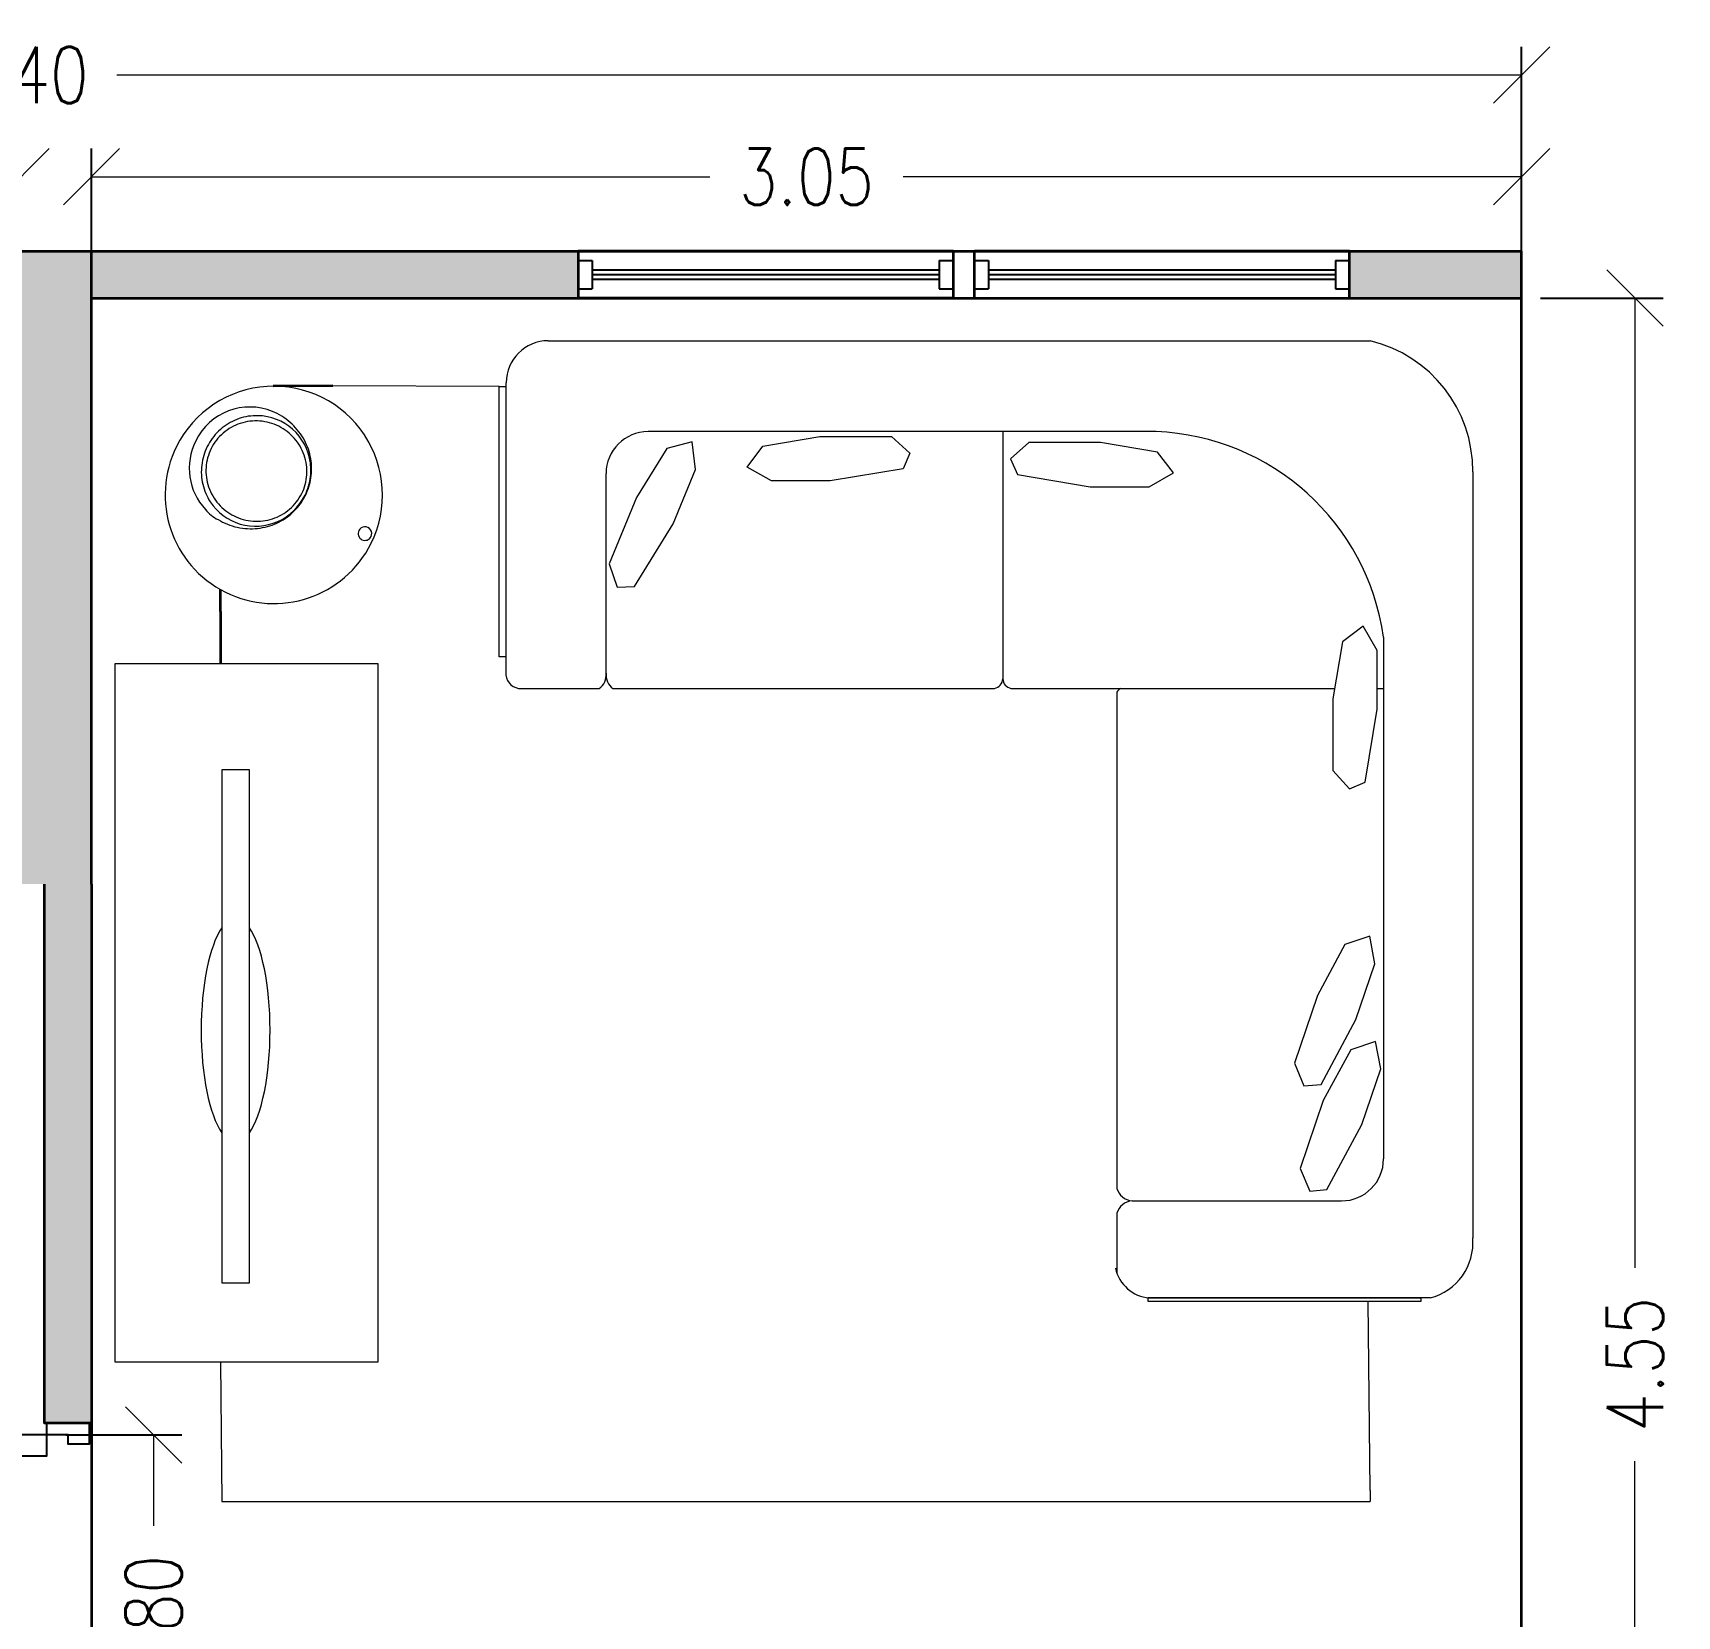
# Model space of a CAD drawing. Header units: inches. Extents: x 46.4 to 62.5, y 75.5 to 86.
# Drawn here: x 50.064 to 53.571, y 82.529 to 85.907 of the extents above; entities that cross this region are included whole.
import ezdxf

# ---------------------------------------------------------------- set-up
doc = ezdxf.new("R2010")
doc.units = ezdxf.units.IN
doc.header["$MEASUREMENT"] = 0
doc.linetypes.add('HIDDEN', pattern=[0.375, 0.25, -0.125])
doc.layers.get('DEFPOINTS').update_dxf_attribs({"color": 210})
for name, color, linetype, lineweight in [('A-ANNO-DIMS', 253, 'Continuous', 20), ('A-DOOR-FULL', 4, 'Continuous', 25), ('A-FLOR-LEVL', 7, 'Continuous', 35), ('A-FLOR-OVHD', 3, 'HIDDEN', 18), ('A-FURNITURE', 7, 'Continuous', 20), ('A-GLAZ-FULL', 4, 'Continuous', 25), ('A-WALL-FULL-EXTR', 7, 'Continuous', 35), ('A-WALL-FULL-INTR', 7, 'Continuous', 35)]:
    doc.layers.add(name, color=color, linetype=linetype, lineweight=lineweight)
doc.layers.add('Retini', color=253, linetype='Continuous', plot=False)
doc.styles.add('E-ROMANS', font='romans.shx', dxfattribs={"width": 0.8})
doc.dimstyles.new('E-0100_ARW_18', dxfattribs={"dimscale": 0.001, "dimtxt": 180, "dimasz": 180, "dimexe": 90, "dimexo": 60, "dimgap": 90, "dimtad": 0, "dimzin": 0, "dimdsep": 46, "dimtxsty": 'E-ROMANS', "dimblk": 'OPEN90', "dimcen": 90, "dimclrd": 256, "dimclre": 256, "dimclrt": 256, "dimadec": 0, "dimazin": 0, "dimtfac": 1, "dimtmove": 1, "dimatfit": 3, "dimldrblk": 'OPEN90', "dimfxl": 1, "dimtfill": 1, "dimtolj": 1, "dimtzin": 0, "dimarcsym": 0})

# ---------------------------------------------------------------- blocks, each defined once
blk = doc.blocks.new('_Oblique')
at = {"color": 0, "linetype": 'ByBlock', "lineweight": -2}
blk.add_line((-0.5, -0.5), (0.5, 0.5), dxfattribs=at)
blk = doc.blocks.new('*D33')
at = {"layer": 'A-ANNO-DIMS', "linetype": 'Continuous', "lineweight": -2, "transparency": 16777216}
for p, q in [((46.8393, 85.4809), (46.8393, 85.8766)), ((53.2393, 85.4809), (53.2393, 85.8766))]:
    blk.add_line(p, q, dxfattribs=at)
at = {"layer": 'A-ANNO-DIMS', "transparency": 16777216}
for p, q in [((46.8393, 85.8166), (49.8353, 85.8166)), ((53.2393, 85.8166), (50.2433, 85.8166))]:
    blk.add_line(p, q, dxfattribs=at)
at = {"layer": 'DEFPOINTS', "color": 0, "linetype": 'Continuous', "transparency": 16777216}
for p in [(53.2393, 85.8166), (46.8393, 85.4409), (53.2393, 85.4409)]:
    blk.add_point(p, dxfattribs=at)
at = {"layer": 'A-ANNO-DIMS', "linetype": 'Continuous', "transparency": 16777216, "xscale": 0.12, "yscale": 0.12, "zscale": 0.12, "rotation": 180}
blk.add_blockref('_Oblique', (46.8393, 85.8166), dxfattribs=at)
at = {"layer": 'A-ANNO-DIMS', "linetype": 'Continuous', "transparency": 16777216, "xscale": 0.12, "yscale": 0.12, "zscale": 0.12}
blk.add_blockref('_Oblique', (53.2393, 85.8166), dxfattribs=at)
at = {"layer": 'A-ANNO-DIMS', "linetype": 'Continuous', "transparency": 16777216, "insert": (50.0393, 85.8166), "char_height": 0.12, "attachment_point": 5, "style": 'E-ROMANS', "bg_fill": 3, "box_fill_scale": 1.25, "bg_fill_color": 256, "bg_fill_true_color": 13158600, "bg_fill_transparency": 0}
blk.add_mtext('\\A1;6.40', dxfattribs=at)
blk = doc.blocks.new('_Open90')
at = {"color": 0, "linetype": 'ByBlock', "lineweight": -2}
for p, q in [((-0.5, 0.5), (0, 0)), ((0, 0), (-1, 0)), ((0, 0), (-0.5, -0.5))]:
    blk.add_line(p, q, dxfattribs=at)
blk = doc.blocks.new('*D37')
at = {"layer": 'A-ANNO-DIMS', "linetype": 'Continuous', "lineweight": -2, "transparency": 16777216}
for p, q in [((46.9893, 85.3309), (46.9893, 85.6596)), ((50.0393, 85.3309), (50.0393, 85.6596))]:
    blk.add_line(p, q, dxfattribs=at)
at = {"layer": 'A-ANNO-DIMS', "transparency": 16777216}
for p, q in [((46.9893, 85.5996), (48.308, 85.5996)), ((50.0393, 85.5996), (48.7206, 85.5996))]:
    blk.add_line(p, q, dxfattribs=at)
at = {"layer": 'DEFPOINTS', "color": 0, "linetype": 'Continuous', "transparency": 16777216}
for p in [(50.0393, 85.5996), (46.9893, 85.2909), (50.0393, 85.2909)]:
    blk.add_point(p, dxfattribs=at)
at = {"layer": 'A-ANNO-DIMS', "linetype": 'Continuous', "transparency": 16777216, "xscale": 0.12, "yscale": 0.12, "zscale": 0.12, "rotation": 180}
blk.add_blockref('_Oblique', (46.9893, 85.5996), dxfattribs=at)
at = {"layer": 'A-ANNO-DIMS', "linetype": 'Continuous', "transparency": 16777216, "xscale": 0.12, "yscale": 0.12, "zscale": 0.12}
blk.add_blockref('_Oblique', (50.0393, 85.5996), dxfattribs=at)
at = {"layer": 'A-ANNO-DIMS', "linetype": 'Continuous', "transparency": 16777216, "insert": (48.5143, 85.5996), "char_height": 0.12, "attachment_point": 5, "style": 'E-ROMANS', "bg_fill": 3, "box_fill_scale": 1.25, "bg_fill_color": 256, "bg_fill_true_color": 13158600, "bg_fill_transparency": 0}
blk.add_mtext('\\A1;3.05', dxfattribs=at)
blk = doc.blocks.new('*D38')
at = {"layer": 'A-ANNO-DIMS', "linetype": 'Continuous', "lineweight": -2, "transparency": 16777216}
for p, q in [((50.1893, 85.3809), (50.1893, 85.6596)), ((53.2393, 85.3809), (53.2393, 85.6596))]:
    blk.add_line(p, q, dxfattribs=at)
at = {"layer": 'A-ANNO-DIMS', "transparency": 16777216}
for p, q in [((50.1893, 85.5996), (51.508, 85.5996)), ((53.2393, 85.5996), (51.9206, 85.5996))]:
    blk.add_line(p, q, dxfattribs=at)
at = {"layer": 'DEFPOINTS', "color": 0, "linetype": 'Continuous', "transparency": 16777216}
for p in [(53.2393, 85.5996), (50.1893, 85.3409), (53.2393, 85.3409)]:
    blk.add_point(p, dxfattribs=at)
at = {"layer": 'A-ANNO-DIMS', "linetype": 'Continuous', "transparency": 16777216, "xscale": 0.12, "yscale": 0.12, "zscale": 0.12, "rotation": 180}
blk.add_blockref('_Oblique', (50.1893, 85.5996), dxfattribs=at)
at = {"layer": 'A-ANNO-DIMS', "linetype": 'Continuous', "transparency": 16777216, "xscale": 0.12, "yscale": 0.12, "zscale": 0.12}
blk.add_blockref('_Oblique', (53.2393, 85.5996), dxfattribs=at)
at = {"layer": 'A-ANNO-DIMS', "linetype": 'Continuous', "transparency": 16777216, "insert": (51.7143, 85.5996), "char_height": 0.12, "attachment_point": 5, "style": 'E-ROMANS', "bg_fill": 3, "box_fill_scale": 1.25, "bg_fill_color": 256, "bg_fill_true_color": 13158600, "bg_fill_transparency": 0}
blk.add_mtext('\\A1;3.05', dxfattribs=at)
blk = doc.blocks.new('*D42')
at = {"layer": 'A-ANNO-DIMS', "linetype": 'Continuous', "lineweight": -2, "transparency": 16777216}
for p, q in [((50.1343, 82.9159), (50.3818, 82.9159)), ((50.1343, 82.1159), (50.3818, 82.1159))]:
    blk.add_line(p, q, dxfattribs=at)
at = {"layer": 'A-ANNO-DIMS', "transparency": 16777216}
for p, q in [((50.3218, 82.9159), (50.3218, 82.7222)), ((50.3218, 82.1159), (50.3218, 82.3096))]:
    blk.add_line(p, q, dxfattribs=at)
at = {"layer": 'DEFPOINTS', "color": 0, "linetype": 'Continuous', "transparency": 16777216}
for p in [(50.0943, 82.9159), (50.0943, 82.1159), (50.3218, 82.1159)]:
    blk.add_point(p, dxfattribs=at)
at = {"layer": 'A-ANNO-DIMS', "linetype": 'Continuous', "transparency": 16777216, "xscale": 0.12, "yscale": 0.12, "zscale": 0.12}
for p, rotation in [((50.3218, 82.9159), 90), ((50.3218, 82.1159), 270)]:
    blk.add_blockref('_Oblique', p, dxfattribs=dict(at, rotation=rotation))
at = {"layer": 'A-ANNO-DIMS', "linetype": 'Continuous', "transparency": 16777216, "insert": (50.3218, 82.5159), "char_height": 0.12, "attachment_point": 5, "rotation": 90, "style": 'E-ROMANS', "bg_fill": 3, "box_fill_scale": 1.25, "bg_fill_color": 256, "bg_fill_true_color": 13158600, "bg_fill_transparency": 0}
blk.add_mtext('\\A1;0.80', dxfattribs=at)
blk = doc.blocks.new('*D54')
at = {"layer": 'A-ANNO-DIMS', "linetype": 'Continuous', "lineweight": -2, "transparency": 16777216}
for p, q in [((53.2793, 85.3409), (53.5409, 85.3409)), ((53.2793, 80.7909), (53.5409, 80.7909))]:
    blk.add_line(p, q, dxfattribs=at)
at = {"layer": 'A-ANNO-DIMS', "transparency": 16777216}
for p, q in [((53.4809, 85.3409), (53.4809, 83.2722)), ((53.4809, 80.7909), (53.4809, 82.8596))]:
    blk.add_line(p, q, dxfattribs=at)
at = {"layer": 'DEFPOINTS', "color": 0, "linetype": 'Continuous', "transparency": 16777216}
for p in [(53.2393, 85.3409), (53.2393, 80.7909), (53.4809, 80.7909)]:
    blk.add_point(p, dxfattribs=at)
at = {"layer": 'A-ANNO-DIMS', "linetype": 'Continuous', "transparency": 16777216, "xscale": 0.12, "yscale": 0.12, "zscale": 0.12}
for p, rotation in [((53.4809, 85.3409), 90), ((53.4809, 80.7909), 270)]:
    blk.add_blockref('_Oblique', p, dxfattribs=dict(at, rotation=rotation))
at = {"layer": 'A-ANNO-DIMS', "linetype": 'Continuous', "transparency": 16777216, "insert": (53.4809, 83.0659), "char_height": 0.12, "attachment_point": 5, "rotation": 90, "style": 'E-ROMANS', "bg_fill": 3, "box_fill_scale": 1.25, "bg_fill_color": 256, "bg_fill_true_color": 13158600, "bg_fill_transparency": 0}
blk.add_mtext('\\A1;4.55', dxfattribs=at)

msp = doc.modelspace()

# ---------------------------------------------------------------- hatches: boundary and pattern name
at = {"layer": 'Retini'}
h = msp.add_hatch(color=253, dxfattribs=at)
h.dxf.hatch_style = 1
h.paths.add_polyline_path([(50.1893, 85.4409), (50.0393, 85.4409), (49.2393, 85.4409), (49.2393, 85.2909), (50.0393, 85.2909), (50.0393, 84.0909), (50.1893, 84.0909)])
h = msp.add_hatch(color=253, dxfattribs=at)
h.dxf.hatch_style = 1
h.paths.add_polyline_path([(51.2271, 85.4409), (50.1893, 85.4409), (50.1893, 85.3409), (51.2271, 85.3409)])
h = msp.add_hatch(color=253, dxfattribs=at)
h.dxf.hatch_style = 1
h.paths.add_polyline_path([(53.2393, 85.4409), (52.8723, 85.4409), (52.8723, 85.3409), (53.2393, 85.3409)])
h = msp.add_hatch(color=253, dxfattribs=at)
h.dxf.hatch_style = 1
h.paths.add_polyline_path([(50.1893, 84.0909), (50.0893, 84.0909), (50.0893, 82.9409), (50.1893, 82.9409)])

# ---------------------------------------------------------------- linework, layer by layer
at = {"layer": 'A-DOOR-FULL', "linetype": 'Continuous'}
for points in [[(50.0943, 82.9159), (50.0943, 82.9409), (50.1843, 82.9409), (50.1843, 82.8959), (50.1393, 82.8959), (50.1393, 82.9159), (50.0943, 82.9159)], [(49.2943, 82.8709), (50.0943, 82.8709), (50.0943, 82.9159), (49.2943, 82.9159), (49.2943, 82.8709)]]:
    msp.add_lwpolyline(points, dxfattribs=at)
msp.add_arc((50.0952, 82.9182), 0.8023, 183.3811, 269.9341, dxfattribs=at)
at = {"layer": 'A-FLOR-LEVL', "linetype": 'Continuous'}
for p, q in [((51.0143, 85.4409), (53.2393, 85.4409)), ((52.0271, 85.4409), (51.2271, 85.4409)), ((51.2271, 85.4409), (51.2271, 85.3409)), ((52.0271, 85.4409), (52.0271, 85.3409)), ((52.8723, 85.4409), (52.0723, 85.4409)), ((52.0723, 85.3409), (52.0723, 85.4409)), ((52.8723, 85.3409), (52.8723, 85.4409)), ((50.1893, 85.3409), (53.2393, 85.3409)), ((50.1893, 85.3409), (53.2393, 85.3409)), ((52.0271, 85.3409), (51.2271, 85.3409)), ((52.0271, 85.3409), (52.0723, 85.3409))]:
    msp.add_line(p, q, dxfattribs=at)
msp.add_lwpolyline([(50.1893, 82.9409), (50.1893, 82.0909)], dxfattribs=at)
at = {"layer": 'A-FLOR-OVHD', "linetype": 'Continuous'}
msp.add_line((51.3771, 85.3409), (51.8771, 85.3409), dxfattribs=at)
at = {"layer": 'A-FURNITURE', "color": 0, "linetype": 'Continuous'}
for p, q in [((51.1633, 85.2498), (52.9166, 85.2498)), ((51.0586, 85.1521), (50.7041, 85.1536)), ((53.1353, 84.9704), (53.1353, 83.336)), ((50.4674, 84.3345), (50.4674, 83.2404)), ((50.526, 84.3345), (50.4674, 84.3345)), ((50.526, 83.2404), (50.526, 84.3345)), ((50.4674, 83.2404), (50.526, 83.2404)), ((52.9161, 82.7975), (52.9122, 83.2007)), ((50.4644, 83.0713), (50.4672, 82.7737)), ((52.9161, 82.7975), (52.9161, 82.7737)), ((50.4672, 82.7737), (52.9161, 82.7737))]:
    msp.add_line(p, q, dxfattribs=at)
at = {"layer": 'A-FURNITURE', "color": 7, "linetype": 'Continuous'}
for p, q in [((51.0729, 85.1603), (51.0729, 84.5371)), ((52.4598, 85.056), (51.3763, 85.056)), ((52.1328, 85.056), (52.1328, 84.5284)), ((51.2868, 84.5332), (51.2868, 84.9665)), ((52.9448, 84.6176), (52.9448, 83.5046)), ((51.1062, 84.5077), (51.2721, 84.5078)), ((51.3015, 84.5078), (52.1154, 84.5081)), ((52.1503, 84.5081), (52.8406, 84.5084)), ((52.3757, 84.4999), (52.3757, 83.4415)), ((52.9311, 84.5084), (52.9448, 84.5084)), ((52.3757, 83.3887), (52.3757, 83.2624)), ((52.4086, 83.4151), (52.8553, 83.4151)), ((53.0444, 83.2081), (52.4429, 83.2081))]:
    msp.add_line(p, q, dxfattribs=at)
at = {"layer": 'A-FURNITURE', "linetype": 'Continuous'}
msp.add_line((50.2395, 84.5613), (50.8, 84.5613), dxfattribs=at)
at = {"layer": 'A-FURNITURE', "color": 7, "linetype": 'Continuous'}
for points in [[(51.0586, 85.1521), (51.0729, 85.1521), (51.0729, 84.5756), (51.0586, 84.5756)], [(52.4429, 83.2081), (53.0243, 83.2081), (53.0243, 83.2007), (52.4429, 83.2007)]]:
    msp.add_lwpolyline(points, close=True, dxfattribs=at)
at = {"layer": 'A-FURNITURE', "color": 0, "linetype": 'Continuous'}
for points in [[(50.6456, 84.9197), (50.6477, 84.9242), (50.6496, 84.9288), (50.6514, 84.9334), (50.653, 84.9381), (50.6544, 84.9429), (50.6556, 84.9478), (50.6566, 84.9526), (50.6574, 84.9576), (50.6581, 84.9626), (50.6585, 84.9676), (50.6588, 84.9726), (50.6588, 84.9777), (50.6586, 84.9828), (50.6583, 84.9879), (50.6577, 84.993), (50.6569, 84.9981), (50.656, 85.0032), (50.6548, 85.0083), (50.6534, 85.0133), (50.6518, 85.0183), (50.65, 85.0232), (50.6479, 85.0281), (50.6457, 85.033), (50.6433, 85.0377), (50.6407, 85.0424), (50.6379, 85.047), (50.6349, 85.0515), (50.6317, 85.0559), (50.6283, 85.0601), (50.6247, 85.0642), (50.6209, 85.0682), (50.617, 85.0721), (50.613, 85.0758), (50.6087, 85.0793), (50.6043, 85.0827), (50.5998, 85.0859), (50.5952, 85.0889), (50.5904, 85.0917), (50.5855, 85.0943), (50.5805, 85.0968), (50.5755, 85.099)], [(50.4593, 84.8682), (50.4641, 84.8655), (50.469, 84.8629), (50.4741, 84.8606), (50.4792, 84.8584), (50.4844, 84.8565), (50.4896, 84.8548), (50.4949, 84.8532), (50.5003, 84.852), (50.5057, 84.8509), (50.5111, 84.85), (50.5166, 84.8494), (50.522, 84.849), (50.5275, 84.8488), (50.5329, 84.8489), (50.5383, 84.8491), (50.5437, 84.8496), (50.549, 84.8503), (50.5543, 84.8512), (50.5595, 84.8523), (50.5646, 84.8536), (50.5697, 84.8551), (50.5746, 84.8568), (50.5795, 84.8587), (50.5843, 84.8607), (50.589, 84.863), (50.5935, 84.8654), (50.5979, 84.868), (50.6023, 84.8707), (50.6064, 84.8736), (50.6105, 84.8767), (50.6144, 84.8799), (50.6182, 84.8833), (50.6218, 84.8867), (50.6253, 84.8904), (50.6286, 84.8941), (50.6318, 84.898), (50.6348, 84.9019), (50.6376, 84.906), (50.6403, 84.9102), (50.6428, 84.9145), (50.6451, 84.9189), (50.6456, 84.9197)], [(50.8, 84.5613), (50.8, 83.0713), (50.2395, 83.0713), (50.2395, 84.5613)]]:
    msp.add_lwpolyline(points, dxfattribs=at)
at = {"layer": 'A-FURNITURE', "color": 7, "linetype": 'Continuous'}
for points in [[(51.7649, 84.951), (51.6395, 84.951), (51.5874, 84.9805), (51.6213, 85.025), (51.7427, 85.0453), (51.8954, 85.0453), (51.9348, 85.0103), (51.92, 84.9768), (51.7649, 84.951)], [(51.4301, 84.8591), (51.4778, 84.9751), (51.4703, 85.0345), (51.4162, 85.02), (51.3513, 84.9154), (51.2933, 84.7742), (51.3107, 84.7245), (51.3472, 84.7254), (51.4301, 84.8591)], [(52.3193, 84.9384), (52.4447, 84.9384), (52.4968, 84.9679), (52.4628, 85.0124), (52.3414, 85.0327), (52.1887, 85.0327), (52.1494, 84.9977), (52.1641, 84.9642), (52.3193, 84.9384)], [(52.9311, 84.4637), (52.9311, 84.5891), (52.9016, 84.6412), (52.8571, 84.6073), (52.8368, 84.4858), (52.8368, 84.3332), (52.8719, 84.2938), (52.9053, 84.3086), (52.9311, 84.4637)], [(52.886, 83.802), (52.9264, 83.9207), (52.9153, 83.9795), (52.8622, 83.9617), (52.8039, 83.8533), (52.7547, 83.7087), (52.7752, 83.6602), (52.8116, 83.6634), (52.886, 83.802)], [(52.8986, 83.5777), (52.939, 83.6964), (52.9278, 83.7552), (52.8748, 83.7374), (52.8164, 83.629), (52.7673, 83.4845), (52.7878, 83.4359), (52.8242, 83.4391), (52.8986, 83.5777)]]:
    msp.add_lwpolyline(points, dxfattribs=at)
for centre, radius, start, end in [((51.1633, 85.1603), 0.0895, 90, 180), ((52.8498, 84.9722), 0.2854, 359.6252, 76.4633), ((51.3763, 84.9665), 0.0895, 90, 180), ((52.4399, 84.5465), 0.5099, 8.0215, 87.7588), ((51.1062, 84.5413), 0.0336, 187.0799, 270), ((51.2509, 84.537), 0.0361, 305.9615, 6.0393), ((51.3227, 84.537), 0.0361, 173.9607, 234.0385), ((52.111, 84.5295), 0.0218, 281.3954, 357.1413), ((52.1547, 84.5295), 0.0218, 182.8587, 258.4211), ((52.3947, 84.4888), 0.022, 117.8423, 149.745), ((52.8553, 83.5046), 0.0895, 270, 0), ((52.4122, 83.4532), 0.0383, 197.7658, 264.587), ((52.4122, 83.377), 0.0383, 95.413, 162.2342), ((53.0133, 83.3264), 0.1223, 284.7045, 4.4761), ((52.4519, 83.2883), 0.0805, 192.2507, 265.2823)]:
    msp.add_arc(centre, radius, start, end, dxfattribs=at)
at = {"layer": 'A-FURNITURE', "color": 0, "linetype": 'Continuous'}
for centre, radius, start, end in [((50.5782, 84.9211), 0.2318, 333.5232, 153.5232), ((50.5782, 84.9211), 0.2318, 153.5232, 333.5232), ((50.4973, 84.943), 0.0839, 219.2234, 243.0449), ((50.7725, 84.8385), 0.0145, 153.5232, 333.5232), ((50.7725, 84.8385), 0.0145, 333.5232, 153.5232)]:
    msp.add_arc(centre, radius, start, end, dxfattribs=at)
for centre, major_axis, ratio, start_param, end_param in [((50.5257, 84.9794), (0.0577, 0.1159), 0.984808, 6.351563, 7.853982), ((50.5404, 84.9721), (0.0527, 0.1059), 0.984808, 0.872665, 1.22173), ((50.5404, 84.9721), (0.0527, 0.1059), 0.984808, 0.523599, 0.872665), ((50.5404, 84.9721), (0.0527, 0.1059), 0.984808, 6.108652, 6.806784), ((50.5257, 84.9794), (0.0577, 0.1159), 0.984808, 1.570796, 2.792527), ((50.5404, 84.9721), (0.0527, 0.1059), 0.984808, 1.22173, 1.570796), ((50.5404, 84.9721), (0.0527, 0.1059), 0.984808, 5.410521, 6.108652), ((50.5404, 84.9721), (0.0527, 0.1059), 0.984808, 1.570796, 1.919862), ((50.5404, 84.9721), (0.0527, 0.1059), 0.984808, 1.919862, 2.268928), ((50.5404, 84.9721), (0.0527, 0.1059), 0.984808, 5.061455, 5.410521), ((50.5404, 84.9721), (0.0527, 0.1059), 0.984808, 2.268928, 2.617994), ((50.5404, 84.9721), (0.0527, 0.1059), 0.984808, 4.712389, 5.061455), ((50.5404, 84.9721), (0.0527, 0.1059), 0.984808, 2.617994, 3.316126), ((50.5404, 84.9721), (0.0527, 0.1059), 0.984808, 4.014257, 4.712389), ((50.5404, 84.9721), (0.0527, 0.1059), 0.984808, 3.316126, 4.014257), ((50.4967, 83.7789), (0, 0.2387), 0.307659, 0.4108, 2.730793), ((50.4967, 83.7789), (0, 0.2387), 0.307659, 3.551393, 5.873385)]:
    msp.add_ellipse(centre, major_axis=major_axis, ratio=ratio, start_param=start_param, end_param=end_param, dxfattribs=at)
for points, knots in [([(50.5272, 85.078), (50.5203, 85.0772), (50.5065, 85.0741), (50.4935, 85.0685), (50.4874, 85.065)], [0.6875, 0.6875, 0.6875, 0.6875, 0.75, 0.8125, 0.8125, 0.8125, 0.8125]), ([(50.6478, 84.9852), (50.6468, 84.9921), (50.6419, 85.0127), (50.6311, 85.0313), (50.6219, 85.0419)], [0.1875, 0.1875, 0.1875, 0.1875, 0.25, 0.375, 0.375, 0.375, 0.375]), ([(50.437, 85.0002), (50.4352, 84.9934), (50.4329, 84.9795), (50.4334, 84.9654), (50.4343, 84.9584)], [0.0625, 0.0625, 0.0625, 0.0625, 0.125, 0.1875, 0.1875, 0.1875, 0.1875]), ([(50.4343, 84.9584), (50.4353, 84.9514), (50.4385, 84.9377), (50.4444, 84.9248), (50.4479, 84.9188)], [0.1875, 0.1875, 0.1875, 0.1875, 0.25, 0.3125, 0.3125, 0.3125, 0.3125]), ([(50.4479, 84.9188), (50.4515, 84.9127), (50.4597, 84.9012), (50.47, 84.8916), (50.4756, 84.8873)], [0.3125, 0.3125, 0.3125, 0.3125, 0.375, 0.4375, 0.4375, 0.4375, 0.4375]), ([(50.6119, 84.8907), (50.6172, 84.8952), (50.627, 84.9055), (50.6344, 84.9173), (50.6376, 84.9237)], [0.875, 0.875, 0.875, 0.875, 0.9375, 1, 1, 1, 1]), ([(50.4756, 84.8873), (50.4811, 84.883), (50.4991, 84.8718), (50.5198, 84.8661), (50.5338, 84.865)], [0.4375, 0.4375, 0.4375, 0.4375, 0.5, 0.625, 0.625, 0.625, 0.625])]:
    msp.add_open_spline(points, degree=3, knots=knots, dxfattribs=at)
for points in [[(50.5483, 85.0785), (50.5413, 85.0791), (50.5342, 85.0789), (50.5273, 85.078)], [(50.569, 85.0749), (50.5622, 85.0768), (50.5553, 85.078), (50.5483, 85.0785)], [(50.5887, 85.0674), (50.5824, 85.0706), (50.5758, 85.0731), (50.569, 85.075)], [(50.4557, 85.0377), (50.4514, 85.0321), (50.4477, 85.0262), (50.4445, 85.0199)], [(50.4702, 85.0529), (50.4649, 85.0483), (50.4597, 85.0434), (50.4557, 85.0377)], [(50.4874, 85.065), (50.4813, 85.0616), (50.4757, 85.0574), (50.4702, 85.0529)], [(50.6219, 85.0419), (50.6126, 85.0524), (50.6013, 85.0612), (50.5887, 85.0674)], [(50.4445, 85.0199), (50.4413, 85.0135), (50.4389, 85.007), (50.437, 85.0002)], [(50.6485, 84.9641), (50.6489, 84.9712), (50.6487, 84.9782), (50.6478, 84.9852)], [(50.6376, 84.9237), (50.6408, 84.9301), (50.6432, 84.9366), (50.6451, 84.9434)], [(50.6451, 84.9434), (50.6469, 84.9501), (50.648, 84.9571), (50.6485, 84.9641)], [(50.5338, 84.865), (50.5478, 84.864), (50.562, 84.8658), (50.5754, 84.8701)], [(50.5754, 84.8701), (50.5821, 84.8723), (50.5886, 84.8751), (50.5947, 84.8786)], [(50.5947, 84.8786), (50.6008, 84.882), (50.6064, 84.8862), (50.6119, 84.8907)]]:
    msp.add_open_spline(points, degree=3, dxfattribs=at)
at = {"layer": 'A-GLAZ-FULL', "linetype": 'Continuous'}
for p, q in [((51.2271, 85.4209), (51.2571, 85.4209)), ((51.2571, 85.4009), (51.9971, 85.4009)), ((51.2571, 85.3909), (51.9971, 85.3909)), ((51.9971, 85.4209), (52.0271, 85.4209)), ((52.0723, 85.4209), (52.1023, 85.4209)), ((52.1023, 85.4009), (52.8423, 85.4009)), ((52.1023, 85.3909), (52.8423, 85.3909)), ((52.8423, 85.4209), (52.8723, 85.4209)), ((51.2271, 85.3609), (51.2571, 85.3609)), ((51.2571, 85.3809), (51.9971, 85.3809)), ((51.9971, 85.3609), (52.0271, 85.3609)), ((52.0723, 85.3609), (52.1023, 85.3609)), ((52.1023, 85.3809), (52.8423, 85.3809)), ((52.8423, 85.3609), (52.8723, 85.3609))]:
    msp.add_line(p, q, dxfattribs=at)
at = {"layer": 'A-GLAZ-FULL', "linetype": 'Continuous', "ltscale": 0.001}
for p, q in [((51.2571, 85.4209), (51.2571, 85.3609)), ((51.9971, 85.4209), (51.9971, 85.3609)), ((52.1023, 85.4209), (52.1023, 85.3609)), ((52.8423, 85.4209), (52.8423, 85.3609))]:
    msp.add_line(p, q, dxfattribs=at)
at = {"layer": 'A-WALL-FULL-EXTR', "linetype": 'Continuous'}
for p, q in [((50.0393, 85.4409), (50.1893, 85.4409)), ((50.1893, 85.4409), (53.2393, 85.4409)), ((53.2393, 79.4409), (53.2393, 85.4409))]:
    msp.add_line(p, q, dxfattribs=at)
at = {"layer": 'A-WALL-FULL-EXTR', "color": 7, "linetype": 'Continuous'}
for p, q in [((50.7041, 85.1536), (50.5769, 85.1528)), ((50.4644, 84.6723), (50.4644, 84.7194)), ((50.4644, 84.6723), (50.4644, 84.5613))]:
    msp.add_line(p, q, dxfattribs=at)
at = {"layer": 'A-WALL-FULL-INTR', "linetype": 'Continuous'}
msp.add_line((50.1893, 84.0909), (50.1893, 85.4409), dxfattribs=at)
msp.add_lwpolyline([(50.1893, 84.0909), (50.1893, 82.9409), (50.0893, 82.9409), (50.0893, 84.0909)], dxfattribs=at)

# ---------------------------------------------------------------- next in the draw order: dimensions: what is measured, and where the dimension line sits
at = {"layer": 'A-ANNO-DIMS', "color": 7, "linetype": 'Continuous'}
dim = msp.add_linear_dim(base=(53.2393, 85.8166), p1=(46.8393, 85.4409), p2=(53.2393, 85.4409), dimstyle='E-0100_ARW_18', override={"dimtxt": 120, "dimasz": 120, "dimexe": 60, "dimexo": 40, "dimgap": 60, "dimblk": 'Oblique', "dimcen": 60, "dimlwd": 65535}, dxfattribs=at)
dim.commit()
dim.dimension.update_dxf_attribs({"geometry": '*D33', "text_midpoint": (50.0393, 85.8166)})
dim = msp.add_linear_dim(base=(50.3218, 82.1159), p1=(50.0943, 82.9159), p2=(50.0943, 82.1159), angle=90, dimstyle='E-0100_ARW_18', override={"dimtxt": 120, "dimasz": 120, "dimexe": 60, "dimexo": 40, "dimgap": 60, "dimblk": 'Oblique', "dimcen": 60, "dimlwd": 65535}, dxfattribs=at)
dim.commit()
dim.dimension.update_dxf_attribs({"geometry": '*D42', "text_midpoint": (50.3218, 82.5159)})

# ---------------------------------------------------------------- next in the draw order: dimensions: what is measured, and where the dimension line sits
for base, p1, p2, picture, middle in [((50.0393, 85.5996), (46.9893, 85.2909), (50.0393, 85.2909), '*D37', (48.5143, 85.5996)), ((53.2393, 85.5996), (50.1893, 85.3409), (53.2393, 85.3409), '*D38', (51.7143, 85.5996))]:
    dim = msp.add_linear_dim(base=base, p1=p1, p2=p2, dimstyle='E-0100_ARW_18', override={"dimtxt": 120, "dimasz": 120, "dimexe": 60, "dimexo": 40, "dimgap": 60, "dimblk": 'Oblique', "dimcen": 60, "dimlwd": 65535}, dxfattribs=at)
    dim.commit()
    dim.dimension.update_dxf_attribs({"geometry": picture, "text_midpoint": middle})

# ---------------------------------------------------------------- next in the draw order: dimensions: what is measured, and where the dimension line sits
dim = msp.add_linear_dim(base=(53.4809, 80.7909), p1=(53.2393, 85.3409), p2=(53.2393, 80.7909), angle=90, dimstyle='E-0100_ARW_18', override={"dimtxt": 120, "dimasz": 120, "dimexe": 60, "dimexo": 40, "dimgap": 60, "dimblk": 'Oblique', "dimcen": 60, "dimlwd": 65535}, dxfattribs=at)
dim.commit()
dim.dimension.update_dxf_attribs({"geometry": '*D54', "text_midpoint": (53.4809, 83.0659)})

doc.saveas('drawing.dxf')
